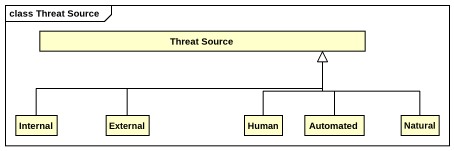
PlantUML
@startuml
mainframe class Threat Source
hide circle
hide empty members
class "Threat Source" as Threat_Source
class Internal
class External
class Human
class Automated
class Natural
Internal -right-|> Threat_Source
External -up-|> Threat_Source
Human -up-|> Threat_Source
Automated -up-|> Threat_Source
Natural -left-|> Threat_Source
@enduml
